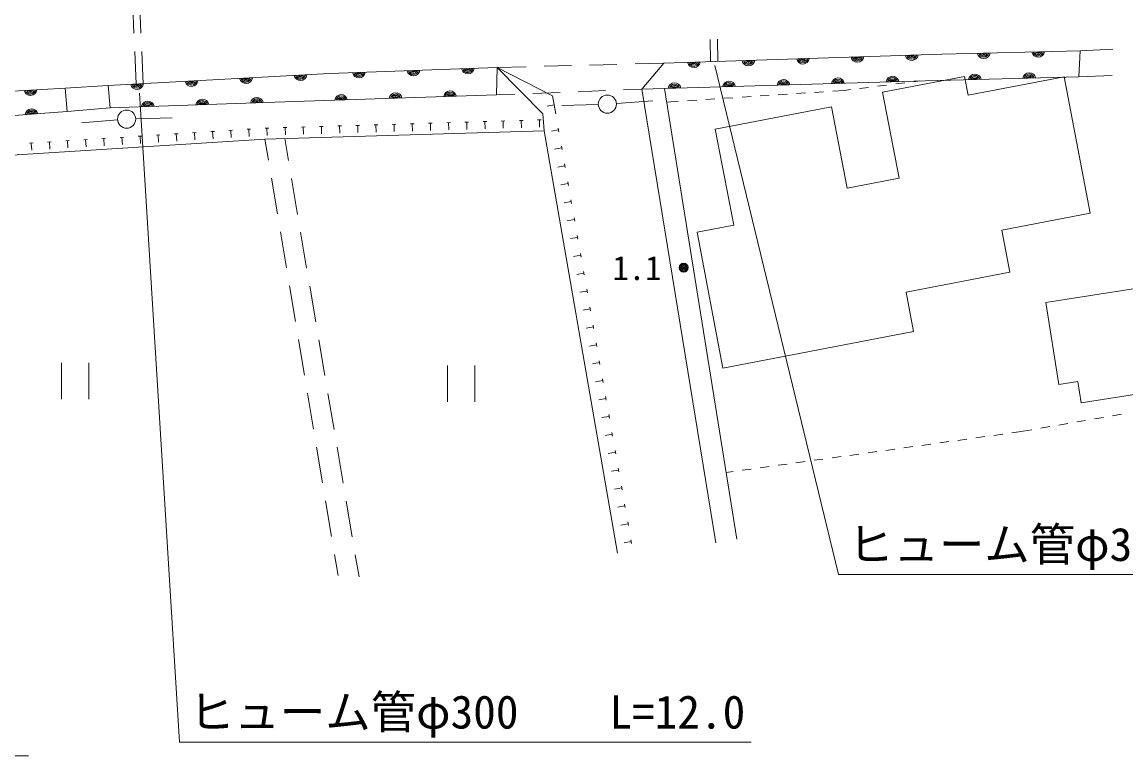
# Model space of a CAD drawing. Units: millimetres, scale not verified. Extents: x 40000 to 680000, y 20000 to 380000.
# Drawn here: x 236008 to 296762, y 258931 to 299304 of the extents above; entities that cross this region are included whole.
import ezdxf
from ezdxf.enums import TextEntityAlignment as Align

# ---------------------------------------------------------------- set-up
doc = ezdxf.new("R2010")
doc.units = ezdxf.units.MM
doc.header["$LTSCALE"] = 1000
doc.layers.add('M-BGD', color=7, linetype='Continuous', lineweight=13)
doc.layers.add('M-STR-HTXT', color=7, linetype='Continuous', lineweight=13)
doc.styles.add('ＭＳ ゴシック', font='')
doc.styles.get('ＭＳ ゴシック').set_extended_font_data('MS Gothic')

msp = doc.modelspace()

# ---------------------------------------------------------------- linework, layer by layer
at = {"layer": 'M-BGD'}
for p, q in [((242167, 298692), (242100, 300190)), ((242553, 298690), (242486, 300189)), ((273877, 298353), (273900, 297128)), ((274282, 298366), (274305, 297141)), ((242291, 295898), (242211, 297693)), ((242677, 295896), (242597, 297691)), ((294240, 297725), (296039, 297820)), ((262164, 296810), (263749, 296851)), ((262164, 296810), (265209, 295240)), ((264748, 296876), (266248, 296914)), ((267247, 296940), (268747, 296978)), ((269747, 297003), (271331, 297043)), ((284089, 295899), (284585, 295961)), ((285081, 296024), (285416, 296066)), ((294168, 296290), (296012, 296364)), ((238376, 295671), (240744, 295815)), ((262128, 295303), (263122, 295341)), ((264121, 295379), (265620, 295437)), ((266619, 295475), (268118, 295532)), ((269117, 295570), (270111, 295608)), ((270111, 295608), (274188, 270654)), ((275354, 270852), (271372, 295646)), ((276632, 295242), (277131, 295275)), ((277630, 295307), (278129, 295340)), ((278628, 295372), (279127, 295405)), ((279625, 295438), (280124, 295470)), ((280623, 295503), (281274, 295545)), ((281274, 295545), (281609, 295587)), ((282105, 295650), (282601, 295712)), ((283097, 295774), (283593, 295837)), ((265296, 294748), (264902, 294679)), ((265209, 295240), (265383, 294256)), ((267723, 294776), (265724, 294714)), ((268722, 294827), (270717, 294967)), ((271491, 294906), (272141, 294948)), ((272640, 294981), (273139, 295014)), ((273638, 295046), (274137, 295079)), ((274636, 295111), (275135, 295144)), ((275634, 295177), (276133, 295209)), ((238484, 294379), (240852, 294595)), ((241264, 293927), (239270, 293770)), ((242262, 293982), (244261, 294045)), ((249386, 293467), (249586, 293473)), ((249486, 293470), (249498, 293070)), ((250385, 293497), (250585, 293503)), ((250485, 293500), (250498, 293100)), ((251385, 293527), (251585, 293533)), ((251485, 293530), (251497, 293130)), ((252385, 293557), (252584, 293564)), ((252485, 293561), (252497, 293161)), ((253384, 293588), (253584, 293594)), ((253484, 293591), (253496, 293191)), ((254384, 293618), (254584, 293624)), ((254484, 293621), (254496, 293221)), ((255383, 293648), (255583, 293655)), ((255483, 293651), (255495, 293252)), ((256383, 293679), (256583, 293685)), ((256483, 293682), (256495, 293282)), ((257382, 293709), (257582, 293715)), ((257482, 293712), (257494, 293312)), ((258382, 293739), (258582, 293745)), ((258482, 293742), (258494, 293343)), ((259381, 293770), (259581, 293776)), ((259481, 293773), (259493, 293373)), ((260381, 293800), (260581, 293806)), ((260481, 293803), (260493, 293403)), ((261380, 293830), (261580, 293836)), ((261480, 293833), (261493, 293434)), ((262380, 293861), (262580, 293867)), ((262480, 293864), (262492, 293464)), ((263380, 293891), (263579, 293897)), ((263479, 293894), (263492, 293494)), ((264379, 293921), (264579, 293927)), ((264479, 293924), (264491, 293525)), ((265522, 293468), (265557, 293271)), ((239406, 292834), (239606, 292847)), ((239506, 292840), (239531, 292441)), ((240404, 292898), (240604, 292910)), ((240504, 292904), (240529, 292505)), ((241402, 292961), (241602, 292974)), ((241502, 292967), (241527, 292568)), ((242400, 293024), (242600, 293037)), ((242500, 293031), (242525, 292631)), ((243398, 293088), (243598, 293100)), ((243498, 293094), (243523, 292695)), ((244396, 293151), (244596, 293164)), ((244496, 293157), (244521, 292758)), ((245394, 293214), (245594, 293227)), ((245494, 293221), (245519, 292821)), ((246392, 293278), (246592, 293290)), ((246492, 293284), (246517, 292885)), ((247390, 293341), (247590, 293354)), ((247490, 293347), (247515, 292948)), ((248388, 293404), (248587, 293417)), ((248488, 293411), (248513, 293011)), ((249572, 291706), (249378, 292864)), ((250461, 292896), (250667, 291683)), ((265539, 293369), (265145, 293300)), ((236412, 292644), (236612, 292657)), ((236512, 292650), (236537, 292251)), ((237410, 292707), (237610, 292720)), ((237510, 292714), (237535, 292315)), ((238408, 292771), (238608, 292783)), ((238508, 292777), (238533, 292378)), ((265713, 292385), (265319, 292315)), ((265695, 292483), (265730, 292286)), ((265887, 291400), (265493, 291330)), ((265869, 291498), (265904, 291301)), ((250068, 288747), (249737, 290720)), ((250834, 290697), (251169, 288725)), ((266060, 290415), (265666, 290345)), ((266043, 290513), (266078, 290316)), ((266234, 289430), (265840, 289361)), ((266216, 289529), (266251, 289332)), ((266408, 288445), (266014, 288376)), ((266390, 288544), (266425, 288347)), ((250564, 285789), (250233, 287761)), ((251336, 287739), (251671, 285768)), ((266581, 287461), (266187, 287391)), ((266564, 287559), (266599, 287362)), ((266755, 286476), (266361, 286406)), ((266737, 286574), (266772, 286377)), ((266911, 285589), (266946, 285392)), ((266929, 285491), (266535, 285421)), ((251061, 282830), (250730, 284802)), ((251838, 284782), (252173, 282810)), ((267102, 284506), (266708, 284437)), ((267085, 284605), (267120, 284408)), ((267276, 283521), (266882, 283452)), ((267258, 283620), (267293, 283423)), ((267450, 282537), (267056, 282467)), ((267432, 282635), (267467, 282438)), ((251557, 279871), (251226, 281844)), ((252340, 281824), (252674, 279852)), ((267623, 281552), (267229, 281482)), ((267606, 281650), (267641, 281453)), ((238178, 280561), (238178, 278561)), ((239678, 280561), (239678, 278561)), ((259418, 280418), (259418, 278418)), ((260918, 280418), (260918, 278418)), ((267797, 280567), (267403, 280497)), ((267779, 280665), (267814, 280468)), ((267971, 279582), (267577, 279513)), ((267953, 279681), (267988, 279484)), ((252053, 276913), (251722, 278885)), ((252842, 278866), (253176, 276894)), ((268144, 278597), (267750, 278528)), ((268127, 278696), (268162, 278499)), ((268300, 277711), (268335, 277514)), ((296023, 277643), (296515, 277728)), ((268318, 277612), (267924, 277543)), ((292081, 276964), (292573, 277049)), ((293066, 277134), (293559, 277219)), ((294052, 277303), (294544, 277388)), ((295037, 277473), (295530, 277558)), ((268491, 276628), (268098, 276558)), ((268474, 276726), (268509, 276529)), ((288509, 276428), (289004, 276497)), ((289500, 276565), (289995, 276634)), ((290490, 276702), (290863, 276754)), ((290863, 276754), (291588, 276879)), ((252549, 273954), (252218, 275926)), ((253344, 275909), (253678, 273937)), ((284547, 275880), (285042, 275948)), ((285537, 276017), (286033, 276085)), ((286528, 276154), (287023, 276222)), ((287518, 276291), (288014, 276360)), ((268665, 275643), (268271, 275573)), ((268648, 275741), (268683, 275544)), ((279594, 275194), (280089, 275263)), ((280585, 275331), (281080, 275400)), ((281575, 275468), (282070, 275537)), ((282566, 275605), (283061, 275674)), ((283556, 275742), (284052, 275811)), ((268839, 274658), (268445, 274589)), ((268821, 274757), (268856, 274560)), ((275632, 274646), (276127, 274714)), ((276622, 274783), (277118, 274851)), ((277613, 274920), (278108, 274988)), ((278603, 275057), (279099, 275125)), ((274764, 274525), (275137, 274577)), ((269012, 273673), (268619, 273604)), ((268995, 273772), (269030, 273575)), ((253046, 270995), (252715, 272968)), ((253845, 272951), (254180, 270979)), ((269169, 272787), (269204, 272590)), ((269186, 272688), (268792, 272619)), ((269360, 271704), (268966, 271634)), ((269342, 271802), (269377, 271605)), ((269533, 270719), (269140, 270649)), ((269516, 270817), (269551, 270620)), ((253405, 268852), (253211, 270009)), ((254347, 269993), (254553, 268780))]:
    msp.add_line(p, q, dxfattribs=at)
for points in [[(270111, 295608), (271331, 297043), (286633, 297546), (294240, 297725), (294168, 296290), (285718, 296075)], [(240852, 294595), (240744, 295815), (252925, 296469), (262164, 296810), (262128, 295303), (251006, 294927)], [(273157, 287738), (274583, 280270), (285075, 282273), (284659, 284452), (290376, 285544), (289934, 287857), (294800, 288786), (293368, 296287), (288083, 295278), (287884, 296319), (283369, 295457), (284275, 290713), (281420, 290168), (280566, 294642), (274163, 293420), (275174, 288123)], [(223056, 293142), (222984, 294648), (234573, 295456), (238376, 295671), (238484, 294379), (234573, 294092)], [(292362, 283868), (299393, 284970), (300284, 279286), (294304, 278348), (294119, 279524), (293069, 279360)]]:
    msp.add_lwpolyline(points, close=True, dxfattribs=at)
for points in [[(262164, 296810), (264671, 294263), (264752, 293330), (268770, 270089)], [(189797, 288542), (203803, 289733), (220675, 291088), (233977, 291886), (249378, 292864), (264752, 293330)]]:
    msp.add_lwpolyline(points, dxfattribs=at)
for centre, radius in [((268223, 294792), 500), ((241762, 293967), 500), ((272421, 285795), 250), ((272421, 285795), 204), ((272421, 285795), 159), ((272421, 285795), 114), ((272421, 285795), 68.2), ((272421, 285795), 22.7)]:
    msp.add_circle(centre, radius, dxfattribs=at)
for centre, radius, start, end in [((272984, 297152), 354, 190.67749, 353.08267), ((272984, 297152), 283, 192.90153, 350.85863), ((272984, 297152), 212, 196.64785, 347.1123), ((272984, 297152), 142, 204.35958, 339.40057), ((272984, 297152), 100, 214.67725, 329.08291), ((275982, 297250), 354, 190.67749, 353.08267), ((275982, 297250), 283, 192.90153, 350.85863), ((275982, 297250), 212, 196.64785, 347.1123), ((275982, 297250), 142, 204.35958, 339.40057), ((275982, 297250), 100, 214.67725, 329.08291), ((278980, 297349), 354, 190.67749, 353.08267), ((278980, 297349), 283, 192.90153, 350.85863), ((278980, 297349), 212, 196.64785, 347.1123), ((278980, 297349), 142, 204.35958, 339.40057), ((278980, 297349), 100, 214.67725, 329.08291), ((281979, 297447), 354, 190.67749, 353.08267), ((281979, 297447), 283, 192.90153, 350.85863), ((281979, 297447), 212, 196.64785, 347.1123), ((281979, 297447), 142, 204.35958, 339.40057), ((281979, 297447), 100, 214.67725, 329.08291), ((284977, 297546), 354, 190.67749, 353.08267), ((284977, 297546), 283, 192.90153, 350.85863), ((284977, 297546), 212, 196.64785, 347.1123), ((284977, 297546), 142, 204.35958, 339.40057), ((284977, 297546), 100, 214.67725, 329.08291), ((288936, 297654), 354, 190.14848, 352.55365), ((288936, 297654), 283, 192.37251, 350.32962), ((288936, 297654), 212, 196.11884, 346.58329), ((288936, 297654), 142, 203.83057, 338.87156), ((288936, 297654), 100, 214.14823, 328.5539), ((291935, 297725), 354, 190.14848, 352.55365), ((291935, 297725), 283, 192.37251, 350.32962), ((291935, 297725), 212, 196.11884, 346.58329), ((291935, 297725), 142, 203.83057, 338.87156), ((291935, 297725), 100, 214.14823, 328.5539), ((254545, 296583), 354, 190.91028, 353.31546), ((254545, 296583), 283, 193.13432, 351.09142), ((254545, 296583), 212, 196.88064, 347.34509), ((254545, 296583), 142, 204.59237, 339.63336), ((254545, 296583), 100, 214.91003, 329.3157), ((257543, 296694), 354, 190.91028, 353.31546), ((257543, 296694), 283, 193.13432, 351.09142), ((257543, 296694), 212, 196.88064, 347.34509), ((257543, 296694), 142, 204.59237, 339.63336), ((257543, 296694), 100, 214.91003, 329.3157), ((260541, 296805), 354, 190.91028, 353.31546), ((260541, 296805), 283, 193.13432, 351.09142), ((260541, 296805), 212, 196.88064, 347.34509), ((260541, 296805), 142, 204.59237, 339.63336), ((260541, 296805), 100, 214.91003, 329.3157), ((291444, 296166), 354, 10.25686, 172.66204), ((242338, 295954), 354, 191.87441, 354.27959), ((242338, 295954), 283, 194.09845, 352.05555), ((242338, 295954), 212, 197.84478, 348.30923), ((242338, 295954), 142, 205.55651, 340.5975), ((242338, 295954), 100, 215.87417, 330.27983), ((245334, 296116), 354, 191.87441, 354.27959), ((245334, 296116), 283, 194.09845, 352.05555), ((245334, 296116), 212, 197.84478, 348.30923), ((245334, 296116), 142, 205.55651, 340.5975), ((245334, 296116), 100, 215.87417, 330.27983), ((248330, 296277), 354, 191.87441, 354.27959), ((248330, 296277), 283, 194.09845, 352.05555), ((248330, 296277), 212, 197.84478, 348.30923), ((248330, 296277), 142, 205.55651, 340.5975), ((248330, 296277), 100, 215.87417, 330.27983), ((251325, 296438), 354, 191.87441, 354.27959), ((251325, 296438), 283, 194.09845, 352.05555), ((251325, 296438), 212, 197.84478, 348.30923), ((251325, 296438), 142, 205.55651, 340.5975), ((251325, 296438), 100, 215.87417, 330.27983), ((271919, 295608), 354, 10.50919, 172.91437), ((271919, 295608), 283, 12.73323, 170.69033), ((274918, 295698), 354, 10.50919, 172.91437), ((274918, 295698), 283, 12.73323, 170.69033), ((274918, 295698), 212, 16.47955, 166.944), ((277916, 295787), 354, 10.50919, 172.91437), ((277916, 295787), 283, 12.73323, 170.69033), ((277916, 295787), 212, 16.47955, 166.944), ((277916, 295787), 142, 24.19128, 159.23227), ((277916, 295787), 100, 34.50895, 148.91461), ((280915, 295877), 354, 10.50919, 172.91437), ((280915, 295877), 283, 12.73323, 170.69033), ((280915, 295877), 212, 16.47955, 166.944), ((280915, 295877), 142, 24.19128, 159.23227), ((280915, 295877), 100, 34.50895, 148.91461), ((283914, 295967), 354, 10.50919, 172.91437), ((283914, 295967), 283, 12.73323, 170.69033), ((283914, 295967), 212, 16.47955, 166.944), ((283914, 295967), 142, 24.19128, 159.23227), ((283914, 295967), 100, 34.50895, 148.91461), ((288445, 296090), 354, 10.25686, 172.66204), ((288445, 296090), 283, 12.4809, 170.438), ((288445, 296090), 212, 16.22723, 166.69167), ((288445, 296090), 142, 23.93895, 158.97994), ((288445, 296090), 100, 34.25662, 148.66228), ((291444, 296166), 283, 12.4809, 170.438), ((291444, 296166), 212, 16.22723, 166.69167), ((291444, 296166), 142, 23.93895, 158.97994), ((291444, 296166), 100, 34.25662, 148.66228), ((236472, 295617), 354, 192.03711, 354.44229), ((236472, 295617), 283, 194.26115, 352.21825), ((236472, 295617), 212, 198.00748, 348.47192), ((236472, 295617), 142, 205.71921, 340.76019), ((236472, 295617), 100, 216.03687, 330.44253), ((253570, 294959), 354, 10.73733, 173.14251), ((256569, 295061), 354, 10.73733, 173.14251), ((256569, 295061), 283, 12.96137, 170.91847), ((256569, 295061), 212, 16.7077, 167.17215), ((259567, 295162), 354, 10.73733, 173.14251), ((259567, 295162), 283, 12.96137, 170.91847), ((259567, 295162), 212, 16.7077, 167.17215), ((259567, 295162), 142, 24.41943, 159.46042), ((259567, 295162), 100, 34.73709, 149.14275), ((271919, 295608), 212, 16.47955, 166.944), ((271919, 295608), 142, 24.19128, 159.23227), ((271919, 295608), 100, 34.50895, 148.91461), ((274918, 295698), 142, 24.19128, 159.23227), ((274918, 295698), 100, 34.50895, 148.91461), ((242932, 294608), 354, 10.66949, 173.07466), ((242932, 294608), 283, 12.89353, 170.85063), ((242932, 294608), 212, 16.63985, 167.1043), ((242932, 294608), 142, 24.35158, 159.39257), ((242932, 294608), 100, 34.66924, 149.07491), ((245931, 294706), 354, 10.66949, 173.07466), ((245931, 294706), 283, 12.89353, 170.85063), ((245931, 294706), 212, 16.63985, 167.1043), ((245931, 294706), 142, 24.35158, 159.39257), ((245931, 294706), 100, 34.66924, 149.07491), ((248929, 294804), 354, 10.66949, 173.07466), ((248929, 294804), 283, 12.89353, 170.85063), ((248929, 294804), 212, 16.63985, 167.1043), ((248929, 294804), 142, 24.35158, 159.39257), ((248929, 294804), 100, 34.66924, 149.07491), ((253570, 294959), 283, 12.96137, 170.91847), ((253570, 294959), 212, 16.7077, 167.17215), ((253570, 294959), 142, 24.41943, 159.46042), ((253570, 294959), 100, 34.73709, 149.14275), ((256569, 295061), 142, 24.41943, 159.46042), ((256569, 295061), 100, 34.73709, 149.14275), ((236533, 294182), 354, 12.99508, 175.40026), ((236533, 294182), 283, 15.21912, 173.17622), ((236533, 294182), 212, 18.96544, 169.42989), ((236533, 294182), 142, 26.67717, 161.71816), ((236533, 294182), 100, 36.99484, 151.4005)]:
    msp.add_arc(centre, radius, start, end, dxfattribs=at)
at = {"layer": 'M-STR-HTXT'}
for p, q in [((274134, 296909), (280951, 268905)), ((242471, 295402), (244678, 259685)), ((280951, 268905), (312401, 268905)), ((244678, 259685), (276128, 259685)), ((204906, 258931), (236356, 258931))]:
    msp.add_line(p, q, dxfattribs=at)

# ---------------------------------------------------------------- texts
at = {"layer": 'M-BGD', "style": 'ＭＳ ゴシック'}
msp.add_text('1.1', height=1320, dxfattribs=at).set_placement((268501, 284719), align=Align.BOTTOM_LEFT)
at = {"layer": 'M-STR-HTXT', "style": 'ＭＳ ゴシック'}
for s, p in [('ヒューム管φ300\u3000\u3000L=11.0', (296776, 269105)), ('ヒューム管φ300\u3000\u3000L=12.0', (260503, 259885))]:
    msp.add_text(s, height=1833, dxfattribs=at).set_placement(p, align=Align.BOTTOM_CENTER)

doc.saveas('drawing.dxf')
